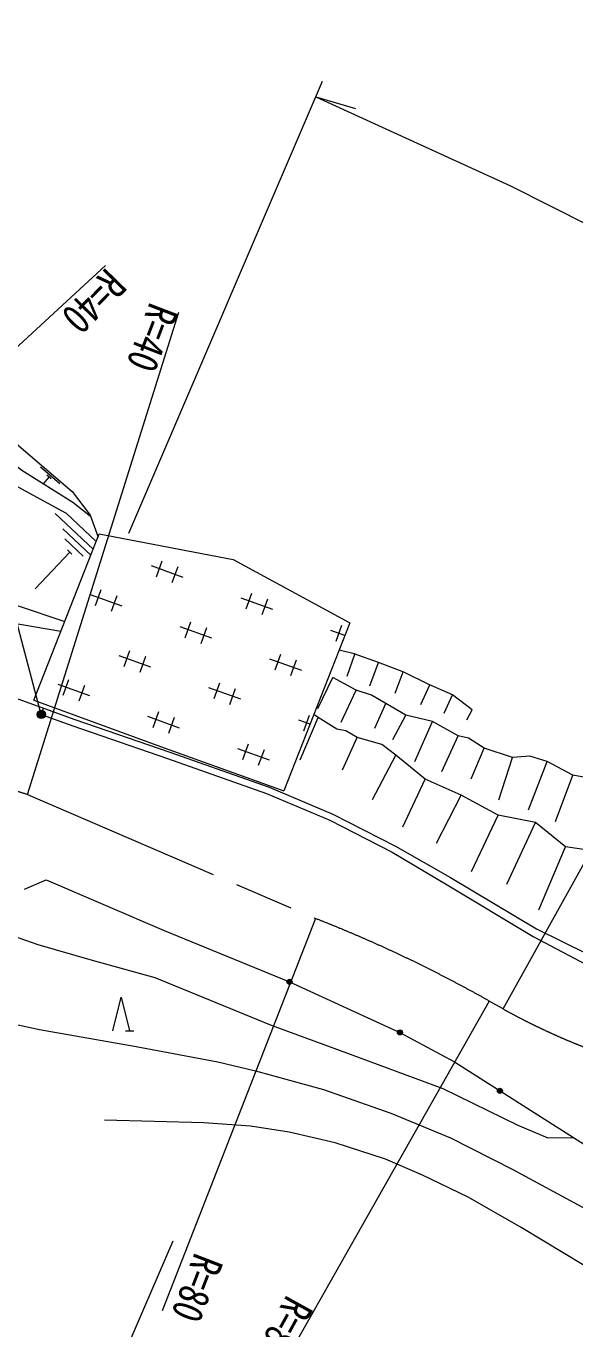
# Model space of a CAD drawing. Units: millimetres at full size, sheet at 1:1000; details may follow other scales. Extents: x 40000 to 680000, y 20000 to 380000.
# Drawn here: x 147202 to 179750, y 243314 to 320649 of the extents above; entities that cross this region are included whole.
import ezdxf
from ezdxf.enums import TextEntityAlignment as Align

# ---------------------------------------------------------------- set-up
doc = ezdxf.new("R2010")
doc.units = ezdxf.units.MM
doc.header["$LTSCALE"] = 1000
doc.linetypes.add('CHAIN', pattern=[18.5, 12, -1.5, 3.5, -1.5])
for name, color, linetype, lineweight in [('M-BGD', 7, 'Continuous', 13), ('M-BMK', 2, 'Continuous', 13), ('M-STR-HTXT', 7, 'Continuous', 13)]:
    doc.layers.add(name, color=color, linetype=linetype, lineweight=lineweight)
doc.styles.add('ＭＳ ゴシック', font='')
doc.styles.get('ＭＳ ゴシック').set_extended_font_data('MS Gothic')

msp = doc.modelspace()

# ---------------------------------------------------------------- hatches: boundary and pattern name
at = {"layer": 'M-BGD'}
for points in [[(162674, 263918, -1), (162974, 263918, -0.41421), (162824, 263768, -0.41421)], [(169221, 260916, -1), (169521, 260916, -0.41421), (169371, 260766, -0.41421)], [(175153, 257448, -1), (175453, 257448, -0.41421), (175303, 257298, -0.41421)]]:
    msp.add_hatch(color=256, dxfattribs=at).paths.add_polyline_path(points)
at = {"layer": 'M-STR-HTXT'}
msp.add_hatch(color=256, dxfattribs=at).paths.add_polyline_path([(148233, 280008, -1), (147978, 279577, -0.41421), (147891, 279920, -0.41421)])

# ---------------------------------------------------------------- linework, layer by layer
at = {"layer": 'M-BGD'}
for p, q in [((149206, 293484), (148066, 294458)), ((148558, 293879), (148219, 293483)), ((148691, 293766), (148425, 293993)), ((148932, 291714), (151189, 289602)), ((151046, 289240), (149373, 290811)), ((147668, 280640), (151544, 290506)), ((150585, 289179), (149491, 290206)), ((151544, 290506), (159484, 288979)), ((149792, 289430), (147737, 287241)), ((149920, 289310), (149664, 289550)), ((156515, 287925), (154633, 288600)), ((154934, 287961), (155272, 288902)), ((155875, 287623), (156213, 288564)), ((159484, 288979), (166401, 285222)), ((151317, 286254), (151654, 287195)), ((160259, 286050), (160596, 286991)), ((152897, 286218), (151015, 286894)), ((152258, 285916), (152596, 286858)), ((161839, 286013), (159957, 286689)), ((161200, 285712), (161538, 286653)), ((158222, 284307), (156339, 284983)), ((156641, 284343), (156979, 285284)), ((157582, 284005), (157920, 284946)), ((166401, 285222), (162488, 275263)), ((166110, 284481), (165281, 284778)), ((165583, 284138), (165921, 285080)), ((154604, 282600), (152721, 283276)), ((153023, 282636), (153361, 283578)), ((153964, 282299), (154302, 283240)), ((163546, 282396), (161663, 283071)), ((161965, 282432), (162303, 283373)), ((166238, 282068), (166704, 283370)), ((162906, 282094), (163244, 283035)), ((167579, 281491), (168101, 282870)), ((169098, 281060), (169573, 282313)), ((150986, 280894), (149104, 281569)), ((149405, 280930), (149743, 281871)), ((150347, 280592), (150685, 281533)), ((158347, 280725), (158685, 281667)), ((164508, 280144), (165387, 281988)), ((170622, 280380), (171145, 281549)), ((159928, 280689), (158046, 281365)), ((159289, 280388), (159626, 281329)), ((165887, 279321), (166777, 281231)), ((172000, 279869), (172484, 280951)), ((147668, 280640), (155181, 277886)), ((148106, 279792), (148242, 280168)), ((154730, 279019), (155068, 279960)), ((167886, 278969), (168539, 280440)), ((173331, 279468), (173665, 280071)), ((156310, 278983), (154428, 279658)), ((155671, 278681), (156009, 279622)), ((164040, 279213), (163370, 279454)), ((163449, 277086), (164518, 279599)), ((163672, 278814), (164009, 279755)), ((168952, 278308), (169723, 279753)), ((170253, 277000), (171298, 279360)), ((165970, 276510), (166834, 278429)), ((171859, 276407), (172820, 278527)), ((155181, 277886), (162488, 275263)), ((161635, 277072), (159752, 277747)), ((160054, 277108), (160392, 278049)), ((160995, 276770), (161333, 277711)), ((173596, 275975), (174375, 277787)), ((167736, 274731), (169127, 277379)), ((175236, 274716), (176050, 277233)), ((177002, 274120), (178099, 276995)), ((178605, 273434), (179620, 276178)), ((169543, 273112), (170876, 275943)), ((171540, 272157), (173012, 275002)), ((173612, 270473), (175196, 273807)), ((175718, 269723), (177416, 273372)), ((177608, 268197), (179191, 271936)), ((153093, 261005), (153593, 261005))]:
    msp.add_line(p, q, dxfattribs=at)
for points in [[(104358, 312795), (112072, 314244), (112622, 314784), (119335, 318813), (119615, 319502), (122988, 321476), (124333, 321364), (126289, 318998), (127706, 318012), (142168, 299986), (143846, 298221), (149926, 293026), (150993, 291621), (151468, 290314)], [(119335, 318813), (121546, 317448), (130241, 308616), (141231, 297527), (142639, 296169), (146494, 293412), (149570, 291739), (151366, 290053)], [(119536, 319306), (122240, 317911), (130952, 309319), (141980, 298195), (143743, 296826), (146943, 294285), (149974, 292381), (151016, 291556)], [(112072, 314244), (112075, 314245), (117237, 309942), (122983, 304707), (130445, 297192), (135485, 291977), (139027, 289169), (142047, 287263), (146149, 285267), (149272, 284723)], [(112478, 314642), (117880, 310456), (123675, 305430), (130885, 298176), (135883, 293005), (139606, 289986), (142534, 288139), (146681, 286259), (149503, 285313)], [(173665, 280071), (172481, 280952), (171048, 281593), (169597, 282304), (168092, 282873), (166650, 283389), (165763, 283599)], [(122131, 281513), (127600, 277112), (133901, 272356), (137712, 270180), (143428, 267695), (147895, 266133), (151129, 265205), (154830, 264171), (161744, 261343), (166414, 259630), (171917, 257577), (176363, 255401), (178141, 254658), (179663, 254673)], [(181462, 275842), (179620, 276178), (178099, 276995), (177067, 277320), (176050, 277233), (174375, 277787), (173431, 278374), (172820, 278527), (171298, 279360), (169723, 279753), (167694, 280929), (166777, 281231), (165387, 281988)], [(145849, 281038), (150099, 279494), (155725, 277544), (161611, 275478), (165392, 273877), (169107, 271975), (172362, 270103), (177478, 267070), (182007, 264836)], [(148106, 279792), (149966, 279117), (155594, 277166), (161467, 275105), (165222, 273514), (168916, 271623), (172167, 269672), (177281, 266616), (181805, 264205)], [(180819, 271683), (179191, 271936), (177416, 273372), (175196, 273807), (173012, 275002), (170876, 275943), (169127, 277379), (168293, 278007), (166834, 278429), (166170, 278816), (165639, 278924), (164518, 279599), (164267, 279790)], [(122158, 274568), (125376, 271915), (132215, 267148), (136174, 264938), (138893, 263722), (141848, 262604), (145334, 261671), (148007, 261087), (153739, 260084), (158573, 259165), (160817, 258644), (164836, 257526), (168824, 256126), (172363, 254654), (176070, 252785), (180413, 250426), (182804, 249027), (184558, 248369), (185414, 248118), (187094, 247858), (190405, 247818), (194658, 247980)], [(147117, 269416), (148398, 269974), (155384, 266969), (162824, 263918), (169371, 260916), (172614, 259159), (180755, 253978)], [(152343, 261005), (152843, 263005), (153343, 261005)], [(202895, 248974), (201606, 248290), (198641, 247005), (195306, 245711), (192818, 244923), (190353, 244374), (189667, 244258), (188859, 244144), (187823, 244041), (186300, 244155), (184177, 244765), (182560, 245616), (181534, 246320), (176560, 249334), (173419, 251129), (170715, 252443), (168507, 253388), (165532, 254362), (162806, 254995), (160517, 255357), (157738, 255544), (151855, 255699)]]:
    msp.add_lwpolyline(points, dxfattribs=at)
for centre in [(162824, 263918), (169371, 260916), (175303, 257448)]:
    msp.add_circle(centre, 150, dxfattribs=at)
at = {"layer": 'M-BMK', "linetype": 'CHAIN'}
for p, q in [((147287, 275044), (164367, 267673)), ((175493, 262306), (174669, 262775))]:
    msp.add_line(p, q, dxfattribs=at)
for centre, radius, start, end in [((159256, 313212), 40000, 222.67501, 252.58899), ((135256, 193158), 80000, 60.48419, 68.6609), ((194901, 297282), 40000, 240.97453, 289.42192)]:
    msp.add_arc(centre, radius, start, end, dxfattribs=at)
at = {"layer": 'M-STR-HTXT'}
for p, q in [((153291, 290540), (164775, 317373)), ((164381, 316454), (166734, 315752)), ((129847, 286098), (151904, 306433)), ((147287, 275044), (156264, 303670)), ((148106, 279792), (145463, 289744)), ((175493, 262306), (190049, 288538)), ((164367, 267673), (155270, 244387)), ((174669, 262775), (162353, 241020)), ((155912, 248533), (151920, 239282))]:
    msp.add_line(p, q, dxfattribs=at)
msp.add_lwpolyline([(164381, 316454), (175926, 311164), (180604, 308818), (187153, 306697), (192337, 305853), (198254, 305725), (204080, 306463), (209458, 307946), (227559, 315456), (236624, 319162), (242190, 320770), (249004, 321732), (259014, 321253), (269411, 319254), (274547, 319011), (281919, 320964), (287499, 323162), (292468, 326093), (297080, 329570), (301520, 333151), (309601, 341285), (314505, 344929)], dxfattribs=at)
msp.add_circle((148106, 279792), 250, dxfattribs=at)

# ---------------------------------------------------------------- texts
at = {"layer": 'M-STR-HTXT', "style": 'ＭＳ ゴシック', "width": 0.8}
msp.add_text('R=40', height=1833, rotation=225.72, dxfattribs=at).set_placement((151577, 306752), align=Align.BOTTOM_LEFT)
msp.add_text('R=40', height=1833, rotation=249.072, dxfattribs=at).set_placement((156264, 303670), align=Align.TOP_LEFT)
msp.add_text('R=80', height=1833, rotation=249, dxfattribs=at).set_placement((155270, 244387), align=Align.BOTTOM_RIGHT)
msp.add_text('R=80', height=1833, rotation=241.097, dxfattribs=at).set_placement((162353, 241020), align=Align.TOP_RIGHT)

doc.saveas('drawing.dxf')
